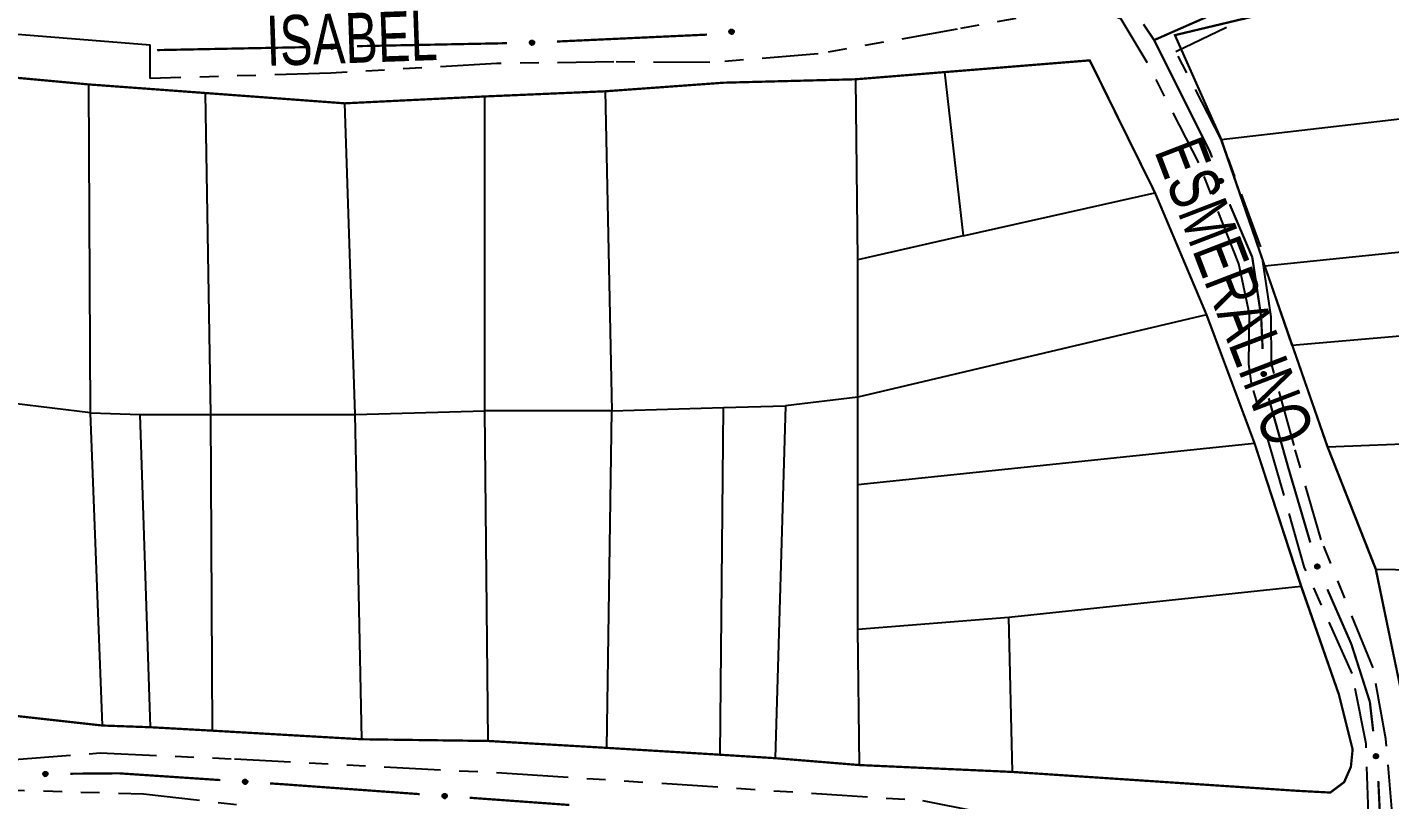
# Model space of a CAD drawing. Extents: x 203604 to 204690, y 4848469 to 4850418.
# Drawn here: x 204051.6 to 204160.6, y 4849371.3 to 4849433.1 of the extents above; entities that cross this region are included whole.
import ezdxf

# ---------------------------------------------------------------- set-up
doc = ezdxf.new("R2010")
doc.units = 0
doc.header["$LTSCALE"] = 1.5
doc.header["$MEASUREMENT"] = 0
doc.linetypes.add('TRACO_25', pattern=[8, 3, -1, 1, -1, 1, -1])
for name, color, linetype in [('CD_MALHA_LOTES', 7, 'CONTINUOUS'), ('RU-QUADRA', 210, 'CONTINUOUS'), ('SV-EIXO-RUA-N-PAV', 6, 'CONTINUOUS'), ('SV-ESTIVAS', 7, 'CONTINUOUS'), ('SV-RUA-NAO-PAV', 7, 'CONTINUOUS'), ('SV-TXT-VIA-ATUAL', 250, 'CONTINUOUS')]:
    doc.layers.add(name, color=color, linetype=linetype)
doc.styles.add('ARIAL', font='ARIAL.SHX')

msp = doc.modelspace()

# ---------------------------------------------------------------- linework, layer by layer
at = {"layer": 'CD_MALHA_LOTES', "linetype": 'Continuous', "flags": 128}
for points in [[(204164.676459, 4849437.518771), (204143.452337, 4849432.454447)], [(204143.452337, 4849432.454447), (204147.164686, 4849424.105691)], [(204117.93631, 4849428.926204), (204125.014152, 4849429.498676)], [(204125.014152, 4849429.498676), (204136.633742, 4849430.438496)], [(204125.014152, 4849429.498676), (204126.502774, 4849416.390861)], [(204136.633742, 4849430.438496), (204141.858025, 4849419.852449)], [(204047.614715, 4849429.338647), (204056.550988, 4849428.51376)], [(204056.550988, 4849428.51376), (204065.899704, 4849427.826355)], [(204056.688469, 4849402.254865), (204056.550988, 4849428.51376)], [(204097.864065, 4849427.963836), (204107.350263, 4849428.651241)], [(204107.350263, 4849428.651241), (204117.93631, 4849428.926204)], [(204118.073791, 4849414.490686), (204117.93631, 4849428.926204)], [(204066.312147, 4849402.117384), (204065.899704, 4849427.826355)], [(204065.899704, 4849427.826355), (204077.035675, 4849427.001468)], [(204077.035675, 4849427.001468), (204088.240387, 4849427.551392)], [(204088.240387, 4849427.551392), (204097.864065, 4849427.963836)], [(204088.240387, 4849402.392347), (204088.240387, 4849427.551392)], [(204097.864065, 4849427.963836), (204098.41399, 4849402.392347)], [(204077.860562, 4849402.117384), (204077.035675, 4849427.001468)], [(204147.164686, 4849424.105691), (204166.057638, 4849426.285179)], [(204150.634469, 4849413.992683), (204147.164686, 4849424.105691)], [(204126.502774, 4849416.390861), (204141.858025, 4849419.852449)], [(204141.858025, 4849419.852449), (204145.982459, 4849410.09129)], [(204150.634469, 4849413.992683), (204195.33864, 4849418.596614)], [(204126.502774, 4849416.390861), (204118.073791, 4849414.490686)], [(204118.073791, 4849403.492196), (204118.073791, 4849414.490686)], [(204152.844356, 4849407.639258), (204150.634469, 4849413.992683)], [(204195.430719, 4849411.322403), (204152.844356, 4849407.639258)], [(204145.982459, 4849410.09129), (204118.073791, 4849403.492196)], [(204145.982459, 4849410.09129), (204149.83193, 4849399.780205)], [(204152.844356, 4849407.639258), (204155.652754, 4849399.536339)], [(204056.688469, 4849402.254865), (204047.477233, 4849403.354714)], [(204118.073791, 4849403.492196), (204112.299584, 4849402.80479)], [(204118.073791, 4849396.480658), (204118.073791, 4849403.492196)], [(204056.688469, 4849402.254865), (204060.675421, 4849402.117384)], [(204057.650837, 4849377.233301), (204056.688469, 4849402.254865)], [(204077.860562, 4849402.117384), (204088.240387, 4849402.392347)], [(204088.515349, 4849375.995971), (204088.240387, 4849402.392347)], [(204098.41399, 4849402.392347), (204088.240387, 4849402.392347)], [(204098.001547, 4849375.446046), (204098.41399, 4849402.392347)], [(204098.41399, 4849402.392347), (204107.350263, 4849402.667309)], [(204107.075301, 4849374.896122), (204107.350263, 4849402.667309)], [(204107.350263, 4849402.667309), (204112.299584, 4849402.80479)], [(204112.299584, 4849402.80479), (204111.474697, 4849374.62116)], [(204060.675421, 4849402.117384), (204066.312147, 4849402.117384)], [(204061.500308, 4849377.09582), (204060.675421, 4849402.117384)], [(204066.449629, 4849376.820857), (204066.312147, 4849402.117384)], [(204066.312147, 4849402.117384), (204077.860562, 4849402.117384)], [(204078.410486, 4849376.133452), (204077.860562, 4849402.117384)], [(204155.652754, 4849399.536339), (204195.33864, 4849401.101676)], [(204149.83193, 4849399.780205), (204118.073791, 4849396.480658)], [(204149.83193, 4849399.780205), (204153.543921, 4849388.369272)], [(204155.652754, 4849399.536339), (204159.520056, 4849389.729966)], [(204118.073791, 4849384.932244), (204118.073791, 4849396.480658)], [(204159.520056, 4849389.729966), (204161.453707, 4849380.430025)], [(204159.520056, 4849389.729966), (204187.696114, 4849389.269573)], [(204130.17213, 4849385.894612), (204153.543921, 4849388.369272)], [(204153.543921, 4849388.369272), (204156.568506, 4849379.707961), (204157.255911, 4849376.958339), (204157.668354, 4849375.308565), (204157.530873, 4849373.933754), (204156.980949, 4849372.696424), (204155.8811, 4849371.871537), (204153.268959, 4849372.009018), (204130.447092, 4849373.521311)], [(204118.073791, 4849384.932244), (204130.17213, 4849385.894612)], [(204130.447092, 4849373.521311), (204130.17213, 4849385.894612)], [(204118.211272, 4849374.071235), (204118.073791, 4849384.932244)], [(204057.650837, 4849377.233301), (204047.752196, 4849378.33315)], [(204061.500308, 4849377.09582), (204057.650837, 4849377.233301)], [(204066.449629, 4849376.820857), (204061.500308, 4849377.09582)], [(204078.410486, 4849376.133452), (204066.449629, 4849376.820857)], [(204088.515349, 4849375.995971), (204078.410486, 4849376.133452)], [(204098.001547, 4849375.446046), (204088.515349, 4849375.995971)], [(204107.075301, 4849374.896122), (204098.001547, 4849375.446046)], [(204111.474697, 4849374.62116), (204107.075301, 4849374.896122)], [(204111.474697, 4849374.62116), (204118.211272, 4849374.071235)], [(204130.447092, 4849373.521311), (204118.211272, 4849374.071235)]]:
    msp.add_lwpolyline(points, dxfattribs=at)
at = {"layer": 'RU-QUADRA', "linetype": 'Continuous', "const_width": 0.18, "flags": 128}
for points in [[(204164.676459, 4849437.518771), (204143.452337, 4849432.454447), (204147.164686, 4849424.105691), (204150.634469, 4849413.992683), (204152.844356, 4849407.639258), (204155.652754, 4849399.536339), (204159.520056, 4849389.729966), (204161.453707, 4849380.430025)], [(204047.614715, 4849429.338647), (204056.550988, 4849428.51376), (204065.899704, 4849427.826355), (204077.035675, 4849427.001468), (204088.240387, 4849427.551392), (204097.864065, 4849427.963836), (204107.350263, 4849428.651241), (204117.93631, 4849428.926204), (204136.633742, 4849430.438496), (204141.858025, 4849419.852449), (204145.982459, 4849410.09129), (204149.83193, 4849399.780205), (204153.543921, 4849388.369272), (204156.568506, 4849379.707961), (204157.255911, 4849376.958339), (204157.668354, 4849375.308565), (204157.530873, 4849373.933754), (204156.980949, 4849372.696424), (204155.8811, 4849371.871537), (204153.268959, 4849372.009018), (204130.447092, 4849373.521311), (204118.211272, 4849374.071235), (204111.474697, 4849374.62116), (204107.075301, 4849374.896122), (204098.001547, 4849375.446046), (204088.515349, 4849375.995971), (204078.410486, 4849376.133452), (204066.449629, 4849376.820857), (204061.500308, 4849377.09582), (204057.650837, 4849377.233301), (204047.752196, 4849378.33315)]]:
    msp.add_lwpolyline(points, dxfattribs=at)
at = {"layer": 'SV-EIXO-RUA-N-PAV', "const_width": 0.18}
for points in [[(204141.79, 4849432.06), (204149.113085, 4849435.280624)], [(204141.79, 4849432.06), (204140.936898, 4849433.326998)], [(204078.026894, 4849431.575239), (204090.024565, 4849431.811668)], [(204094.022005, 4849431.944667), (204106.009255, 4849432.497687)], [(204142.001148, 4849431.637233), (204141.79, 4849432.06)], [(204146.27, 4849423.09), (204142.001148, 4849431.637233)], [(204062.03, 4849431.26), (204074.027671, 4849431.496429)], [(204146.426612, 4849422.672367), (204146.27, 4849423.09)], [(204149.64, 4849414.69), (204147.834715, 4849418.928495)], [(204149.698227, 4849414.301276), (204149.64, 4849414.69)], [(204150.35, 4849409.95), (204149.698227, 4849414.301276)], [(204150.37746, 4849409.350448), (204150.35, 4849409.95)], [(204150.468968, 4849407.352543), (204150.37746, 4849409.350448)], [(204152.54, 4849397.79), (204150.95743, 4849403.406093)], [(204152.586687, 4849397.631547), (204152.54, 4849397.79)], [(204154.282467, 4849391.876173), (204152.586687, 4849397.631547)], [(204157.57, 4849383.74), (204155.649185, 4849388.125391)], [(204157.634796, 4849383.537733), (204157.57, 4849383.74)], [(204159.05, 4849379.12), (204157.634796, 4849383.537733)], [(204159.090219, 4849378.761122), (204159.05, 4849379.12)], [(204159.312963, 4849376.773565), (204159.090219, 4849378.761122)], [(204055.093634, 4849373.377191), (204058.093527, 4849373.402591)], [(204058.093527, 4849373.402591), (204058.97, 4849373.41)], [(204058.97, 4849373.41), (204067.075503, 4849372.869632)], [(204160.05, 4849366.01), (204159.725099, 4849372.795785)], [(204071.066643, 4849372.603556), (204072.064429, 4849372.537037)], [(204072.064429, 4849372.537037), (204072.17, 4849372.53)], [(204072.17, 4849372.53), (204083.03582, 4849371.744238)], [(204087.025402, 4849371.455732), (204095.004566, 4849370.878719)]]:
    msp.add_lwpolyline(points, dxfattribs=at)
at = {"layer": 'SV-EIXO-RUA-N-PAV'}
for points in [[(204107.815989, 4849432.801551), (204107.839396, 4849432.844494), (204107.868295, 4849432.876615), (204107.90011, 4849432.896468), (204107.932797, 4849432.906682), (204107.967415, 4849432.913364), (204108.003804, 4849432.9124), (204108.043954, 4849432.902385), (204108.087197, 4849432.879206), (204108.118156, 4849432.847439), (204108.139288, 4849432.81729), (204108.151901, 4849432.783818), (204108.157828, 4849432.75008), (204108.155578, 4849432.712315), (204108.145031, 4849432.671726), (204108.120671, 4849432.628807), (204108.092123, 4849432.597511), (204108.060847, 4849432.579116), (204108.027117, 4849432.56665), (204107.991693, 4849432.560252), (204107.955978, 4849432.561404), (204107.91513, 4849432.572096), (204107.873089, 4849432.5967), (204107.84155, 4849432.624817), (204107.82272, 4849432.655827), (204107.811195, 4849432.689311), (204107.804071, 4849432.723951), (204107.803516, 4849432.76057), (204107.815989, 4849432.801551)], [(204075.881461, 4849431.643062), (204075.914853, 4849431.678797), (204075.95086, 4849431.702681), (204075.986625, 4849431.713958), (204076.020827, 4849431.715682), (204076.056017, 4849431.713505), (204076.091011, 4849431.703483), (204076.127387, 4849431.683755), (204076.163469, 4849431.65051), (204076.185512, 4849431.612017), (204076.198443, 4849431.577545), (204076.202295, 4849431.541984), (204076.199607, 4849431.507834), (204076.187994, 4849431.471828), (204076.167643, 4849431.43516), (204076.133335, 4849431.399688), (204076.097875, 4849431.376514), (204076.062995, 4849431.366515), (204076.02722, 4849431.36287), (204075.99132, 4849431.365523), (204075.957026, 4849431.375559), (204075.920144, 4849431.396116), (204075.885581, 4849431.430442), (204075.862065, 4849431.465546), (204075.851578, 4849431.500276), (204075.848782, 4849431.535578), (204075.850537, 4849431.570899), (204075.859147, 4849431.606495), (204075.881461, 4849431.643062)], [(204091.875529, 4849431.955839), (204091.907966, 4849431.992443), (204091.94333, 4849432.017269), (204091.978784, 4849432.029486), (204092.01293, 4849432.032112), (204092.048165, 4849432.030865), (204092.083411, 4849432.02177), (204092.120295, 4849432.003009), (204092.157242, 4849431.970728), (204092.180293, 4849431.93283), (204092.19413, 4849431.898711), (204092.198919, 4849431.863264), (204092.197133, 4849431.829056), (204092.186475, 4849431.792756), (204092.167098, 4849431.755563), (204092.133739, 4849431.719197), (204092.098902, 4849431.695096), (204092.064299, 4849431.68418), (204092.028632, 4849431.679592), (204091.992676, 4849431.681296), (204091.958128, 4849431.690424), (204091.920716, 4849431.710001), (204091.885259, 4849431.743402), (204091.860825, 4849431.777873), (204091.849425, 4849431.812314), (204091.845699, 4849431.847529), (204091.84652, 4849431.882885), (204091.854188, 4849431.918696), (204091.875529, 4849431.955839)], [(204147.076237, 4849420.626524), (204147.03143, 4849420.64613), (204146.99693, 4849420.672142), (204146.9744, 4849420.70212), (204146.961398, 4849420.733802), (204146.951746, 4849420.767712), (204146.949559, 4849420.804048), (204146.956064, 4849420.844914), (204146.975416, 4849420.889999), (204147.004386, 4849420.92359), (204147.032594, 4849420.947251), (204147.064849, 4849420.962711), (204147.097948, 4849420.971535), (204147.135767, 4849420.972559), (204147.177116, 4849420.965562), (204147.22198, 4849420.945006), (204147.255629, 4849420.919272), (204147.27666, 4849420.889704), (204147.291997, 4849420.857179), (204147.301435, 4849420.822441), (204147.303377, 4849420.786761), (204147.296257, 4849420.745141), (204147.275382, 4849420.701129), (204147.250098, 4849420.667276), (204147.220833, 4849420.645835), (204147.188472, 4849420.631457), (204147.154578, 4849420.621363), (204147.118144, 4849420.617643), (204147.076237, 4849420.626524)], [(204150.457083, 4849405.20607), (204150.42049, 4849405.23852), (204150.395676, 4849405.273892), (204150.383471, 4849405.309351), (204150.380856, 4849405.343497), (204150.382115, 4849405.378731), (204150.391222, 4849405.413975), (204150.409994, 4849405.450852), (204150.442288, 4849405.487789), (204150.480194, 4849405.510827), (204150.514317, 4849405.524653), (204150.549766, 4849405.52943), (204150.583974, 4849405.527633), (204150.62027, 4849405.516962), (204150.657456, 4849405.497573), (204150.693811, 4849405.464202), (204150.7179, 4849405.429358), (204150.728805, 4849405.39475), (204150.733382, 4849405.359082), (204150.731665, 4849405.323126), (204150.722526, 4849405.288582), (204150.702937, 4849405.251176), (204150.669524, 4849405.21573), (204150.635045, 4849405.191307), (204150.6006, 4849405.179919), (204150.565383, 4849405.176204), (204150.530028, 4849405.177037), (204150.494219, 4849405.184717), (204150.457083, 4849405.20607)], [(204154.782743, 4849389.78878), (204154.739468, 4849389.811569), (204154.706935, 4849389.840003), (204154.686627, 4849389.871529), (204154.675945, 4849389.904066), (204154.668767, 4849389.938585), (204154.669207, 4849389.974983), (204154.678645, 4849390.015273), (204154.7012, 4849390.058845), (204154.732519, 4849390.090257), (204154.762361, 4849390.11182), (204154.795648, 4849390.124912), (204154.829298, 4849390.131324), (204154.867091, 4849390.129616), (204154.907828, 4849390.119653), (204154.951092, 4849390.095913), (204154.982795, 4849390.067818), (204155.001637, 4849390.036809), (204155.014587, 4849390.003261), (204155.021493, 4849389.967933), (204155.020855, 4849389.932205), (204155.01075, 4849389.891208), (204154.986752, 4849389.848817), (204154.959092, 4849389.816877), (204154.928356, 4849389.797605), (204154.89504, 4849389.785599), (204154.860506, 4849389.777978), (204154.823899, 4849389.776898), (204154.782743, 4849389.78878)], [(204159.442312, 4849374.63096), (204159.403664, 4849374.660933), (204159.376576, 4849374.694595), (204159.362065, 4849374.729174), (204159.357209, 4849374.763074), (204159.356148, 4849374.798315), (204159.362916, 4849374.834082), (204159.379222, 4849374.872114), (204159.409016, 4849374.911095), (204159.445324, 4849374.936577), (204159.478464, 4849374.952618), (204159.513521, 4849374.959716), (204159.547773, 4849374.960174), (204159.584693, 4849374.951914), (204159.623074, 4849374.935014), (204159.661546, 4849374.904106), (204159.687875, 4849374.870922), (204159.701033, 4849374.837107), (204159.707946, 4849374.801817), (204159.708599, 4849374.765826), (204159.701752, 4849374.730756), (204159.684666, 4849374.692142), (204159.653657, 4849374.654575), (204159.62086, 4849374.627937), (204159.587239, 4849374.614308), (204159.552342, 4849374.608284), (204159.517009, 4849374.606789), (204159.480773, 4849374.612096), (204159.442312, 4849374.63096)], [(204052.949098, 4849373.469118), (204052.98289, 4849373.504476), (204053.019163, 4849373.527953), (204053.055052, 4849373.538828), (204053.089272, 4849373.540167), (204053.124435, 4849373.537595), (204053.159314, 4849373.52718), (204053.195466, 4849373.507045), (204053.231172, 4849373.473397), (204053.252781, 4849373.434658), (204053.265325, 4849373.400043), (204053.268776, 4849373.364441), (204053.265705, 4849373.330324), (204053.253688, 4849373.294451), (204053.232926, 4849373.258014), (204053.198222, 4849373.222929), (204053.162503, 4849373.200155), (204053.127513, 4849373.190549), (204053.091699, 4849373.187305), (204053.055832, 4849373.190362), (204053.021653, 4849373.200783), (204052.985004, 4849373.221753), (204052.950829, 4849373.256465), (204052.927709, 4849373.291831), (204052.917613, 4849373.326676), (204052.915214, 4849373.362007), (204052.917365, 4849373.397307), (204052.926375, 4849373.432804), (204052.949098, 4849373.469118)], [(204068.935033, 4849372.855988), (204068.971381, 4849372.888713), (204069.009311, 4849372.909406), (204069.045915, 4849372.917559), (204069.080139, 4849372.91633), (204069.11501, 4849372.911128), (204069.14901, 4849372.898128), (204069.183551, 4849372.87534), (204069.216634, 4849372.839109), (204069.235278, 4849372.79886), (204069.245192, 4849372.763402), (204069.245964, 4849372.727641), (204069.240344, 4849372.69385), (204069.225672, 4849372.658979), (204069.202237, 4849372.624201), (204069.165, 4849372.591816), (204069.127675, 4849372.571784), (204069.092063, 4849372.564828), (204069.056107, 4849372.564278), (204069.02057, 4849372.570015), (204068.987268, 4849372.582969), (204068.952294, 4849372.606628), (204068.920818, 4849372.643804), (204068.900414, 4849372.680803), (204068.892959, 4849372.716308), (204068.893215, 4849372.751719), (204068.898006, 4849372.786758), (204068.909652, 4849372.82148), (204068.935033, 4849372.855988)], [(204084.895245, 4849371.720142), (204084.931775, 4849371.752662), (204084.969822, 4849371.773141), (204085.00647, 4849371.781088), (204085.040687, 4849371.779667), (204085.075528, 4849371.77427), (204085.109455, 4849371.761078), (204085.143867, 4849371.738096), (204085.176746, 4849371.70168), (204085.195164, 4849371.661327), (204085.204877, 4849371.625814), (204085.205449, 4849371.590049), (204085.199639, 4849371.55629), (204085.184771, 4849371.521502), (204085.161141, 4849371.486856), (204085.123723, 4849371.454681), (204085.086286, 4849371.43486), (204085.050636, 4849371.428104), (204085.014677, 4849371.427756), (204084.979173, 4849371.433693), (204084.945944, 4849371.446833), (204084.911104, 4849371.470688), (204084.879836, 4849371.508041), (204084.859641, 4849371.545154), (204084.852386, 4849371.5807), (204084.852841, 4849371.61611), (204084.857829, 4849371.651121), (204084.869669, 4849371.685777), (204084.895245, 4849371.720142)]]:
    msp.add_lwpolyline(points, close=True, dxfattribs=at)
for points in [[(204107.803516, 4849432.76057), (204108.087197, 4849432.879206)], [(204107.804071, 4849432.723951), (204108.118156, 4849432.847439)], [(204107.808387, 4849432.743396), (204108.098143, 4849432.862515)], [(204107.810986, 4849432.708704), (204108.123451, 4849432.832745)], [(204107.811046, 4849432.779554), (204108.062687, 4849432.888036)], [(204107.811195, 4849432.689311), (204108.139288, 4849432.81729)], [(204107.815989, 4849432.801551), (204108.043954, 4849432.902385)], [(204107.819576, 4849432.672852), (204108.144603, 4849432.797565)], [(204107.82272, 4849432.655827), (204108.151901, 4849432.783818)], [(204107.82969, 4849432.824425), (204108.016869, 4849432.904999)], [(204107.835684, 4849432.640514), (204108.152092, 4849432.765655)], [(204107.839396, 4849432.844494), (204108.003804, 4849432.9124)], [(204107.84155, 4849432.624817), (204108.157828, 4849432.75008)], [(204107.855791, 4849432.862876), (204107.977348, 4849432.909552)], [(204107.859679, 4849432.610377), (204108.152429, 4849432.728916)], [(204107.868295, 4849432.876615), (204107.967415, 4849432.913364)], [(204107.873089, 4849432.5967), (204108.155578, 4849432.712315)], [(204107.897397, 4849432.586904), (204108.147509, 4849432.690709)], [(204075.850537, 4849431.570899), (204076.185512, 4849431.612017)], [(204075.859147, 4849431.606495), (204076.163469, 4849431.65051)], [(204075.859574, 4849431.588649), (204076.169899, 4849431.631614)], [(204075.87118, 4849431.622997), (204076.141941, 4849431.665182)], [(204075.881461, 4849431.643062), (204076.127387, 4849431.683755)], [(204075.900441, 4849431.661788), (204076.101813, 4849431.693052)], [(204075.914853, 4849431.678797), (204076.091011, 4849431.703483)], [(204075.93532, 4849431.692501), (204076.064683, 4849431.707333)], [(204075.95086, 4849431.702681), (204076.056017, 4849431.713505)], [(204091.845699, 4849431.847529), (204092.19413, 4849431.898711)], [(204091.84652, 4849431.882885), (204092.180293, 4849431.93283)], [(204091.849425, 4849431.812314), (204092.198919, 4849431.863264)], [(204091.849842, 4849431.866476), (204092.18216, 4849431.917323)], [(204091.850177, 4849431.82961), (204092.194888, 4849431.878297)], [(204091.854188, 4849431.918696), (204092.157242, 4849431.970728)], [(204091.855085, 4849431.900867), (204092.164168, 4849431.952008)], [(204091.858627, 4849431.794485), (204092.195034, 4849431.84552)], [(204091.860825, 4849431.777873), (204092.197133, 4849431.829056)], [(204091.865781, 4849431.93551), (204092.135335, 4849431.984827)], [(204091.875256, 4849431.759737), (204092.187128, 4849431.80964)], [(204091.875529, 4849431.955839), (204092.120295, 4849432.003009)], [(204091.885259, 4849431.743402), (204092.186475, 4849431.792756)], [(204091.894008, 4849431.97506), (204092.094485, 4849432.011628)], [(204091.906753, 4849431.728406), (204092.173769, 4849431.773508)], [(204091.907966, 4849431.992443), (204092.083411, 4849432.02177)], [(204091.920716, 4849431.710001), (204092.167098, 4849431.755563)], [(204091.928064, 4849432.006682), (204092.05699, 4849432.024924)], [(204091.94333, 4849432.017269), (204092.048165, 4849432.030865)], [(204091.944814, 4849431.702843), (204092.14269, 4849431.736559)], [(204091.958128, 4849431.690424), (204092.133739, 4849431.719197)], [(204091.979708, 4849431.686695), (204092.109934, 4849431.706363)], [(204091.992676, 4849431.681296), (204092.098902, 4849431.695096)], [(204107.91513, 4849432.572096), (204108.145031, 4849432.671726)], [(204107.940219, 4849432.570522), (204108.125503, 4849432.647734)], [(204107.955978, 4849432.561404), (204108.120671, 4849432.628807)], [(204107.977845, 4849432.562607), (204108.100349, 4849432.610963)], [(204107.991693, 4849432.560252), (204108.092123, 4849432.597511)], [(204075.848782, 4849431.535578), (204076.198443, 4849431.577545)], [(204075.851578, 4849431.500276), (204076.202295, 4849431.541984)], [(204075.852786, 4849431.517546), (204076.198662, 4849431.557117)], [(204075.853425, 4849431.554408), (204076.186969, 4849431.596466)], [(204075.860307, 4849431.48221), (204076.197943, 4849431.524348)], [(204075.862065, 4849431.465546), (204076.199607, 4849431.507834)], [(204075.876012, 4849431.447035), (204076.189093, 4849431.488689)], [(204075.885581, 4849431.430442), (204076.187994, 4849431.471828)], [(204075.906671, 4849431.414884), (204076.174785, 4849431.452923)], [(204075.920144, 4849431.396116), (204076.167643, 4849431.43516)], [(204075.944044, 4849431.388325), (204076.142742, 4849431.416807)], [(204075.957026, 4849431.375559), (204076.133335, 4849431.399688)], [(204075.9785, 4849431.371262), (204076.1092, 4849431.387485)], [(204075.99132, 4849431.365523), (204076.097875, 4849431.376514)], [(204147.03143, 4849420.64613), (204146.949559, 4849420.804048)], [(204146.99693, 4849420.672142), (204146.951746, 4849420.767712)], [(204147.0117, 4849420.660874), (204146.954685, 4849420.777938)], [(204147.052265, 4849420.638195), (204146.955803, 4849420.817704)], [(204147.076237, 4849420.626524), (204146.956064, 4849420.844914)], [(204147.098579, 4849420.623503), (204146.968739, 4849420.864817)], [(204147.118144, 4849420.617643), (204146.975416, 4849420.889999)], [(204147.134832, 4849420.623982), (204146.991098, 4849420.902348)], [(204147.154578, 4849420.621363), (204147.004386, 4849420.92359)], [(204147.169169, 4849420.629571), (204147.018567, 4849420.930137)], [(204147.188472, 4849420.631457), (204147.032594, 4849420.947251)], [(204147.204144, 4849420.64123), (204147.051786, 4849420.954252)], [(204147.220833, 4849420.645835), (204147.064849, 4849420.962711)], [(204147.234967, 4849420.660075), (204147.082928, 4849420.964473)], [(204147.250098, 4849420.667276), (204147.097948, 4849420.971535)], [(204147.262916, 4849420.686586), (204147.119501, 4849420.967987)], [(204147.275382, 4849420.701129), (204147.135767, 4849420.972559)], [(204147.283039, 4849420.726193), (204147.15799, 4849420.96639)], [(204147.296257, 4849420.745141), (204147.177116, 4849420.965562)], [(204147.295655, 4849420.770272), (204147.202707, 4849420.948183)], [(204147.303377, 4849420.786761), (204147.22198, 4849420.945006)], [(204147.300287, 4849420.808441), (204147.241515, 4849420.926304)], [(204147.301435, 4849420.822441), (204147.255629, 4849420.919272)], [(204150.457083, 4849405.20607), (204150.409994, 4849405.450852)], [(204150.477409, 4849405.196316), (204150.428182, 4849405.465886)], [(204150.494219, 4849405.184717), (204150.442288, 4849405.487789)], [(204150.512048, 4849405.185609), (204150.46101, 4849405.494709)], [(204150.530028, 4849405.177037), (204150.480194, 4849405.510827)], [(204150.546438, 4849405.180354), (204150.495702, 4849405.512689)], [(204150.565383, 4849405.176204), (204150.514317, 4849405.524653)], [(204150.583304, 4849405.180677), (204150.534732, 4849405.525404)], [(204150.6006, 4849405.179919), (204150.549766, 4849405.52943)], [(204150.618432, 4849405.189115), (204150.567509, 4849405.525539)], [(204150.635045, 4849405.191307), (204150.583974, 4849405.527633)], [(204150.653186, 4849405.205733), (204150.603386, 4849405.517621)], [(204150.669524, 4849405.21573), (204150.62027, 4849405.516962)], [(204150.684527, 4849405.237219), (204150.639513, 4849405.50425)], [(204150.702937, 4849405.251176), (204150.657456, 4849405.497573)], [(204150.710103, 4849405.275271), (204150.676452, 4849405.473159)], [(204150.722526, 4849405.288582), (204150.693811, 4849405.464202)], [(204150.726262, 4849405.31016), (204150.706638, 4849405.440393)], [(204150.395676, 4849405.273892), (204150.382115, 4849405.378731)], [(204150.406258, 4849405.258623), (204150.388059, 4849405.387555)], [(204150.42049, 4849405.23852), (204150.391222, 4849405.413975)], [(204150.437869, 4849405.224556), (204150.401367, 4849405.425045)], [(204150.731665, 4849405.323126), (204150.7179, 4849405.429358)], [(204154.706935, 4849389.840003), (204154.668767, 4849389.938585)], [(204154.739468, 4849389.811569), (204154.669207, 4849389.974983)], [(204154.720852, 4849389.827698), (204154.672435, 4849389.948571)], [(204154.759675, 4849389.802151), (204154.67642, 4849389.988154)], [(204154.782743, 4849389.78878), (204154.678645, 4849390.015273)], [(204154.804808, 4849389.784154), (204154.692723, 4849390.03421)], [(204154.823899, 4849389.776898), (204154.7012, 4849390.058845)], [(204154.841002, 4849389.782015), (204154.717732, 4849390.070029)], [(204154.860506, 4849389.777978), (204154.732519, 4849390.090257)], [(204154.875652, 4849389.785112), (204154.747135, 4849390.095763)], [(204154.89504, 4849389.785599), (204154.762361, 4849390.11182)], [(204154.911378, 4849389.794216), (204154.782008, 4849390.117418)], [(204154.928356, 4849389.797605), (204154.795648, 4849390.124912)], [(204154.943481, 4849389.810787), (204154.813807, 4849390.125365)], [(204154.959092, 4849389.816877), (204154.829298, 4849390.131324)], [(204154.973269, 4849389.835212), (204154.850538, 4849390.12623)], [(204154.986752, 4849389.848817), (204154.867091, 4849390.129616)], [(204154.996198, 4849389.873263), (204154.888811, 4849390.121859)], [(204155.01075, 4849389.891208), (204154.907828, 4849390.119653)], [(204155.011964, 4849389.916317), (204154.932098, 4849390.100473)], [(204155.020855, 4849389.932205), (204154.951092, 4849390.095913)], [(204155.019338, 4849389.954052), (204154.969226, 4849390.075849)], [(204155.021493, 4849389.967933), (204154.982795, 4849390.067818)], [(204159.498505, 4849374.614159), (204159.427243, 4849374.919232)], [(204159.517009, 4849374.606789), (204159.445324, 4849374.936577)], [(204159.533165, 4849374.611178), (204159.460676, 4849374.939455)], [(204159.552342, 4849374.608284), (204159.478464, 4849374.952618)], [(204159.56993, 4849374.613925), (204159.498785, 4849374.954711)], [(204159.587239, 4849374.614308), (204159.513521, 4849374.959716)], [(204159.604427, 4849374.624657), (204159.531482, 4849374.957002)], [(204159.62086, 4849374.627937), (204159.547773, 4849374.960174)], [(204159.638012, 4849374.643524), (204159.567802, 4849374.951461)], [(204159.653657, 4849374.654575), (204159.584693, 4849374.951914)], [(204159.667214, 4849374.677004), (204159.604731, 4849374.940496)], [(204159.684666, 4849374.692142), (204159.623074, 4849374.935014)], [(204159.376576, 4849374.694595), (204159.356148, 4849374.798315)], [(204159.38814, 4849374.680055), (204159.361498, 4849374.807511)], [(204159.403664, 4849374.660933), (204159.362916, 4849374.834082)], [(204159.421924, 4849374.648142), (204159.372312, 4849374.845795)], [(204159.442312, 4849374.63096), (204159.379222, 4849374.872114)], [(204159.463236, 4849374.622564), (204159.396381, 4849374.888312)], [(204159.480773, 4849374.612096), (204159.409016, 4849374.911095)], [(204159.690231, 4849374.716657), (204159.643635, 4849374.911902)], [(204159.701752, 4849374.730756), (204159.661546, 4849374.904106)], [(204159.70406, 4849374.752533), (204159.675911, 4849374.881193)], [(204159.708599, 4849374.765826), (204159.687875, 4849374.870922)], [(204052.915214, 4849373.362007), (204053.265325, 4849373.400043)], [(204052.917365, 4849373.397307), (204053.252781, 4849373.434658)], [(204052.917613, 4849373.326676), (204053.268776, 4849373.364441)], [(204052.919015, 4849373.343932), (204053.265314, 4849373.379614)], [(204052.920068, 4849373.380785), (204053.254063, 4849373.419092)], [(204052.926138, 4849373.308514), (204053.264227, 4849373.346855)], [(204052.926375, 4849373.432804), (204053.231172, 4849373.473397)], [(204052.926601, 4849373.414954), (204053.237389, 4849373.454429)], [(204052.927709, 4849373.291831), (204053.265705, 4849373.330324)], [(204052.938593, 4849373.44917), (204053.209811, 4849373.48831)], [(204052.941447, 4849373.273165), (204053.254976, 4849373.311298)], [(204052.949098, 4849373.469118), (204053.195466, 4849373.507045)], [(204052.950829, 4849373.256465), (204053.253688, 4849373.294451)], [(204052.968288, 4849373.48763), (204053.169999, 4849373.516629)], [(204052.971743, 4849373.240671), (204053.240267, 4849373.275695)], [(204052.98289, 4849373.504476), (204053.159314, 4849373.52718)], [(204052.985004, 4849373.221753), (204053.232926, 4849373.258014)], [(204053.00351, 4849373.517948), (204053.133031, 4849373.531326)], [(204053.008815, 4849373.213694), (204053.20782, 4849373.239941)], [(204053.019163, 4849373.527953), (204053.124435, 4849373.537595)], [(204053.021653, 4849373.200783), (204053.198222, 4849373.222929)], [(204053.043077, 4849373.196245), (204053.173951, 4849373.210998)], [(204053.055832, 4849373.190362), (204053.162503, 4849373.200155)], [(204068.893215, 4849372.751719), (204069.245192, 4849372.763402)], [(204068.89565, 4849372.73341), (204069.24365, 4849372.743031)], [(204068.898006, 4849372.786758), (204069.235278, 4849372.79886)], [(204068.899462, 4849372.77008), (204069.23539, 4849372.783241)], [(204068.908539, 4849372.803663), (204069.221412, 4849372.819729)], [(204068.909652, 4849372.82148), (204069.216634, 4849372.839109)], [(204068.923062, 4849372.836884), (204069.196451, 4849372.855582)], [(204068.935033, 4849372.855988), (204069.183551, 4849372.87534)], [(204068.955556, 4849372.873009), (204069.158874, 4849372.886806)], [(204068.971381, 4849372.888713), (204069.14901, 4849372.898128)], [(204068.992952, 4849372.900602), (204069.123112, 4849372.904233)], [(204069.009311, 4849372.909406), (204069.11501, 4849372.911128)], [(204068.892959, 4849372.716308), (204069.245964, 4849372.727641)], [(204068.900098, 4849372.697557), (204069.24011, 4849372.710446)], [(204068.900414, 4849372.680803), (204069.240344, 4849372.69385)], [(204068.912714, 4849372.66116), (204069.228219, 4849372.675682)], [(204068.920818, 4849372.643804), (204069.225672, 4849372.658979)], [(204068.940489, 4849372.626487), (204069.210883, 4849372.641282)], [(204068.952294, 4849372.606628), (204069.202237, 4849372.624201)], [(204068.975434, 4849372.596806), (204069.175847, 4849372.608061)], [(204068.987268, 4849372.582969), (204069.165, 4849372.591816)], [(204069.008292, 4849372.576837), (204069.139903, 4849372.581739)], [(204069.02057, 4849372.570015), (204069.127675, 4849372.571784)], [(204084.857829, 4849371.651121), (204085.195164, 4849371.661327)], [(204084.868457, 4849371.667967), (204085.181415, 4849371.682274)], [(204084.869669, 4849371.685777), (204085.176746, 4849371.70168)], [(204084.883166, 4849371.701105), (204085.156656, 4849371.718266)], [(204084.895245, 4849371.720142), (204085.143867, 4849371.738096)], [(204084.915863, 4849371.737047), (204085.119255, 4849371.749701)], [(204084.931775, 4849371.752662), (204085.109455, 4849371.761078)], [(204084.953413, 4849371.76443), (204085.083591, 4849371.767329)], [(204084.969822, 4849371.773141), (204085.075528, 4849371.77427)], [(204084.852386, 4849371.5807), (204085.205449, 4849371.590049)], [(204084.852841, 4849371.61611), (204085.204877, 4849371.625814)], [(204084.855173, 4849371.597787), (204085.203221, 4849371.605452)], [(204084.859191, 4849371.634435), (204085.195188, 4849371.645707)], [(204084.859419, 4849371.56191), (204085.199498, 4849371.572887)], [(204084.859641, 4849371.545154), (204085.199639, 4849371.55629)], [(204084.871831, 4849371.525442), (204085.187413, 4849371.538191)], [(204084.879836, 4849371.508041), (204085.184771, 4849371.521502)], [(204084.89941, 4849371.490614), (204085.169883, 4849371.503888)], [(204084.911104, 4849371.470688), (204085.161141, 4849371.486856)], [(204084.934188, 4849371.460737), (204085.134661, 4849371.470865)], [(204084.945944, 4849371.446833), (204085.123723, 4849371.454681)], [(204084.966933, 4849371.440584), (204085.09857, 4849371.444745)], [(204084.979173, 4849371.433693), (204085.086286, 4849371.43486)]]:
    msp.add_lwpolyline(points, dxfattribs=at)
at = {"layer": 'SV-ESTIVAS', "linetype": 'Continuous'}
msp.add_polyline3d([(203968.42, 4849438.59, 4.84), (204014.06, 4849435.52, 5.02), (204061.48, 4849431.68, 4.87)], dxfattribs=at)
at = {"layer": 'SV-RUA-NAO-PAV', "linetype": 'TRACO_25'}
for points in [[(204160.89, 4849369.61, 7.75), (204160.33, 4849376.17, 7.75), (204159.31, 4849381.85, 7.75), (204155.15, 4849392.08, 7.92), (204152.99, 4849399.62, 7.93), (204151.17, 4849406.2, 7.59), (204151.14, 4849409.92, 7.28), (204150.33, 4849415.52, 6.8), (204147.16, 4849424.11, 5.89), (204143.52, 4849431.15, 5.89), (204149.73, 4849434.1, 3.91), (204159.3, 4849437.56, 3.91), (204172.54, 4849440.92, 3.91), (204182.02, 4849442.25, 3.91), (204195.05, 4849441.02, 3.91)], [(204158.97, 4849369.44, 7.75), (204158.74, 4849375.77, 7.75), (204157.64, 4849381.4, 7.75), (204153.83, 4849389.85, 7.75), (204151.85, 4849396.84, 7.76), (204149.58, 4849404.61, 7.79), (204149.37, 4849406.14, 7.67), (204149.41, 4849410.14, 7.53), (204148.57, 4849414.17, 7.51), (204145.37, 4849422.23, 6.64), (204141.24, 4849430.28, 5.96), (204139.16, 4849433.74, 5.87), (204136.62, 4849434.87, 5.89), (204126.04, 4849432.93, 5.7), (204114.91, 4849430.96, 5.63), (204106.25, 4849430.26, 5.57), (204098.56, 4849430.32, 5.45), (204089.2, 4849430.18, 5.43), (204075.93, 4849429.42, 4.9), (204061.46, 4849428.98, 4.32), (204061.48, 4849431.68, 4.32)], [(203947.08, 4849384.68, 6.03), (203951.83, 4849384.07, 6.06), (203960.57, 4849382.94, 6.06), (203964.46, 4849381.61, 5.99), (203969.76, 4849379.96, 5.66), (203975.16, 4849378.85, 4.76), (203987.58, 4849378.08, 4.73), (204001.03, 4849377.07, 4.07), (204016.12, 4849376.55, 3.97), (204031.87, 4849376.22, 3.83), (204045.57, 4849374.71, 3.85), (204050.62, 4849374.52, 3.89), (204057.47, 4849375.04, 4.02), (204068.21, 4849374.56, 4.45), (204090.42, 4849373.4, 5.68), (204123.27, 4849371.24, 6.93), (204133.56, 4849369.17, 7.14), (204155.17, 4849368.55, 7.72), (204157.84, 4849368.57, 7.79), (204158.97, 4849369.44, 7.79)], [(204046.93, 4849372.17, 3.84), (204060.94, 4849371.77, 3.94), (204068.93, 4849370.84, 4.82)]]:
    msp.add_polyline3d(points, dxfattribs=at)

# ---------------------------------------------------------------- texts
at = {"layer": 'SV-TXT-VIA-ATUAL', "style": 'ARIAL', "width": 0.7}
for s, rotation, p in [('ISABEL', 2, (204070.822158, 4849429.989923)), ('ESMERALINO', 291, (204141.775254, 4849423.178426))]:
    msp.add_text(s, height=4, rotation=rotation, dxfattribs=at).set_placement(p)

doc.saveas('drawing.dxf')
